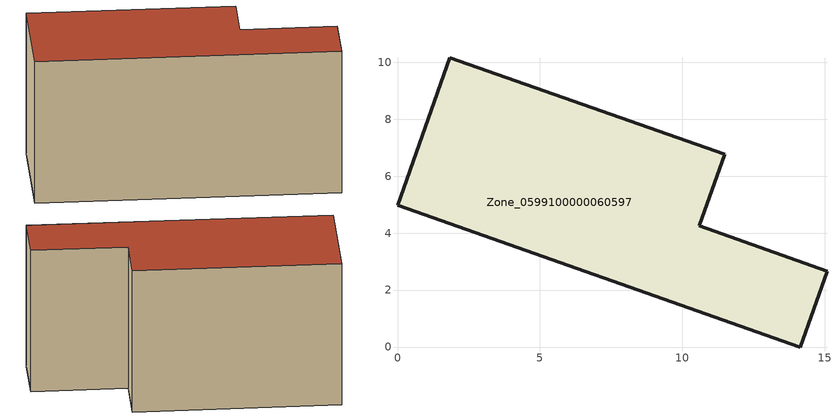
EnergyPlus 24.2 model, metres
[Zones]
Zone_0599100000060597
 floor ground (C_G): 0,4.98 1.84,10.15 11.49,6.76 10.6,4.25 15.08,2.67 14.14,0 z0.55
 wall outside (C_F): 1.84,10.15 0,4.98 14.14,0 15.08,2.67 10.6,4.25 11.49,6.76 1.84,10.15 z0.55:8.18
 roof outside (C_R): 0,4.98 14.14,0 15.08,2.67 10.6,4.25 11.49,6.76 1.84,10.15 z8.18
[BUILDING]
Pand.0599100000060597: North Axis=0; Terrain=City; Loads Convergence Tolerance Value=0.04; Temperature Convergence Tolerance Value=0.4; Solar Distribution=FullExterior; Maximum Number of Warmup Days=25; Minimum Number of Warmup Days=1
[Site:Location]
Rotterdam.The.Hague.AP_ZH_NLD Design_Conditions: Latitude=51.96; Longitude=4.45; Time Zone=1; Elevation=-4.5
[SITE:GROUNDTEMPERATURE:BUILDINGSURFACE]
18, 18, 18, 18, 18, 18, 18, 18, 18, 18, 18, 18
[MATERIAL] Thermal Absorptance=0.9; Solar Absorptance=0.7; Visible Absorptance=0.7
Name | Roughness | Thickness | Conductivity | Density | Specific Heat
G.TI.1975-1991 | MediumSmooth | 0.15 | 0.288461 | 540 | 1210
F.TI.1975-1991 | Rough | 0.3 | 0.230769 | 1920 | 840
R.TI.1975-1991 | MediumRough | 0.2 | 0.153846 | 1500 | 1000
[CONSTRUCTION]
C_G: G.TI.1975-1991
C_F: F.TI.1975-1991
C_R: R.TI.1975-1991
[ZONE]
Zone_0599100000060597: Type=1; Multiplier=1; Ceiling Height=Autocalculate; Volume=Autocalculate; Floor Area=autocalculate; Part of Total Floor Area=Yes
[ZONEINFILTRATION:DESIGNFLOWRATE]
Infil_Zone_0599100000060597: Zone or ZoneList or Space or SpaceList=Zone_0599100000060597; Schedule=AlwaysOn; Design Flow Rate Calculation Method=Flow/Area; Flow Rate per Floor Area=0.003; Constant Term Coefficient=1; Temperature Term Coefficient=0; Velocity Term Coefficient=0; Velocity Squared Term Coefficient=0
[HVACTEMPLATE:ZONE:IDEALLOADSAIRSYSTEM]
Zone_0599100000060597: Maximum Heating Supply Air Temperature=50; Minimum Cooling Supply Air Temperature=13; Maximum Heating Supply Air Humidity Ratio=0.0156; Minimum Cooling Supply Air Humidity Ratio=0.0077; Heating Limit=NoLimit; Cooling Limit=NoLimit; Dehumidification Control Type=ConstantSensibleHeatRatio; Cooling Sensible Heat Ratio=0.7; Dehumidification Setpoint=60; Humidification Control Type=None; Humidification Setpoint=30; Outdoor Air Method=None; Outdoor Air Flow Rate per Person=0.00944; Outdoor Air Flow Rate per Zone Floor Area=0; Outdoor Air Flow Rate per Zone=0; Demand Controlled Ventilation Type=None; Outdoor Air Economizer Type=NoEconomizer; Heat Recovery Type=None; Sensible Heat Recovery Effectiveness=0.7; Latent Heat Recovery Effectiveness=0.65
[ZONECONTROL:THERMOSTAT]
ThermostatControl_Zone_0599100000060597: Zone or ZoneList=Zone_0599100000060597; Control Type Schedule=DualSetpointControlType; Control 1=Thermostat_Zone_0599100000060597; Temperature Difference Between Cutout And Setpoint=0
[THERMOSTATSETPOINT:DUALSETPOINT]
Thermostat_Zone_0599100000060597: Heating Setpoint Temperature Schedule=HeatingSetpoint_Zone_0599100000060597; Cooling Setpoint Temperature Schedule=CoolingSetpoint_Zone_0599100000060597
[SCHEDULE:COMPACT]
HeatingSetpoint_Zone_0599100000060597: Through: 12/31, For: AllDays, Until: 24:00, 21
CoolingSetpoint_Zone_0599100000060597: Through: 12/31, For: AllDays, Until: 24:00, 24
DualSetpointControlType: Through: 12/31, For: AllDays, Until: 24:00, 4
AlwaysOn: Through: 12/31, For: AllDays, Until: 24:00, 1
